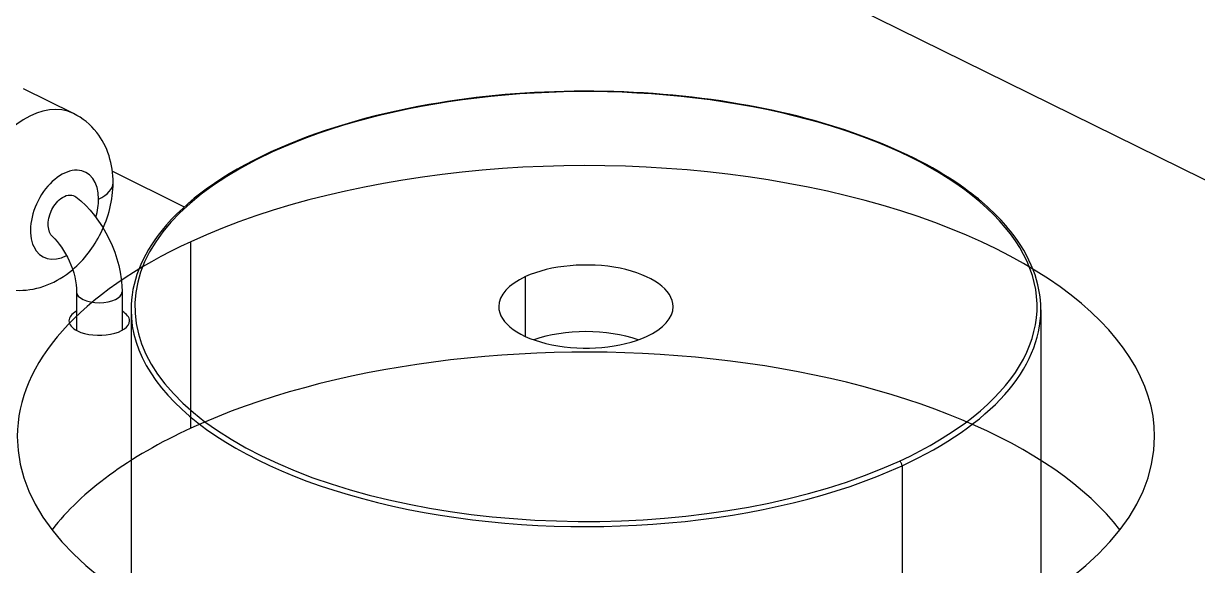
# Model space of a CAD drawing. Header units: millimetres. Extents: x -72 to 43, y -70 to 80.
# Drawn here: x -36.89 to -21.41, y -12.45 to -5.3 of the extents above; entities that cross this region are included whole.
import ezdxf

# ---------------------------------------------------------------- set-up
doc = ezdxf.new("R2010")
doc.units = ezdxf.units.MM
doc.layers.add('Sketch064', color=7, linetype='CONTINUOUS')
doc.layers.add('Sketch065', color=7, linetype='CONTINUOUS')

msp = doc.modelspace()

# ---------------------------------------------------------------- linework, layer by layer
at = {"layer": 'Sketch064'}
for p, q in [((-12.214, -11.848), (-31.166, -2.499)), ((-34.683, -10.638), (-34.683, -8.176))]:
    msp.add_line(p, q, dxfattribs=at)
for centre, start_param, end_param in [((-29.472, -10.747), 0, 2.338983), ((-29.472, -10.747), 2.338983, 3.141593), ((-29.472, -13.208), 0.351556, 2.338983), ((-29.472, -13.208), 2.338983, 2.790037), ((-29.472, -10.747), 3.141593, 0)]:
    msp.add_ellipse(centre, major_axis=(7.5, 0), ratio=0.476557, start_param=start_param, end_param=end_param, dxfattribs=at)
at = {"layer": 'Sketch065'}
for p, q in [((-36.23, -6.486), (-36.891, -6.16)), ((-35.718, -7.248), (-34.769, -7.716)), ((-30.271, -9.426), (-30.271, -8.638)), ((-36.191, -8.838), (-36.191, -9.347)), ((-35.591, -8.838), (-35.591, -9.347)), ((-35.472, -9.076), (-35.472, -17.34)), ((-23.472, -9.076), (-23.472, -15.953)), ((-25.303, -11.133), (-25.303, -15.268))]:
    msp.add_line(p, q, dxfattribs=at)
for centre, major_axis, ratio, start_param, end_param in [((-29.472, -9.032), (-5.95, 0), 0.476557, 2.338983, 5.480576), ((-36.783, -7.607), (-0.553, -1.121), 0.632255, 3.141593, 0), ((-29.472, -9.032), (-5.95, 0), 0.476557, 5.480576, 2.338983), ((-33.606, -7.037), (-0.0209, 0.0454), 0.610857, 0, 0.649543), ((-33.606, -7.037), (-0.0209, 0.0454), 0.610857, 5.637293, 0), ((-36.349, -7.821), (-0.276, -0.561), 0.632255, 2.233313, 0.720606), ((-36.334, -7.4), (-0.625, 0), 0.476557, 2.338983, 3.141593), ((-36.349, -7.821), (-0.276, -0.561), 0.632255, 1.820813, 2.233313), ((-29.472, -9.032), (1.15, 0), 0.476557, 0, 2.338983), ((-29.472, -9.032), (1.15, 0), 0.476557, 2.338983, 3.141593), ((-35.891, -8.838), (0.3, 0), 0.476557, 3.141593, 0), ((-35.891, -9.221), (-0.4, 0), 0.476557, 5.560451, 0), ((-35.891, -9.221), (-0.4, 0), 0.476557, 3.141593, 3.864327), ((-29.472, -9.076), (-6, 0), 0.476557, 0, 2.338983), ((-29.472, -9.032), (1.15, 0), 0.476557, 3.141593, 5.480576), ((-29.472, -9.032), (1.15, 0), 0.476557, 5.480576, 0), ((-29.472, -9.076), (-6, 0), 0.476557, 2.338983, 3.141593), ((-35.891, -9.221), (-0.4, 0), 0.476557, 0, 0.768187), ((-35.891, -9.221), (-0.4, 0), 0.476557, 0.768187, 3.141593), ((-29.472, -9.911), (1.15, 0), 0.476557, 0.930767, 2.210826), ((-25.338, -11.115), (0.0209, -0.0454), 0.610857, 0.924904, 2.495701)]:
    msp.add_ellipse(centre, major_axis=major_axis, ratio=ratio, start_param=start_param, end_param=end_param, dxfattribs=at)
for points, knots in [([(-23.472, -9.076), (-23.472, -8.724), (-23.606, -8.37), (-23.872, -8.037), (-24.028, -7.841), (-24.228, -7.655), (-24.47, -7.479), (-25.173, -6.966), (-26.234, -6.566), (-27.445, -6.36), (-28.758, -6.132), (-30.237, -6.135), (-31.545, -6.368), (-32.32, -6.504), (-33.034, -6.718), (-33.627, -6.992)], [0, 0, 0, 0, 0.100301, 0.100301, 0.100301, 0.200602, 0.200602, 0.200602, 0.493746, 0.493746, 0.493746, 0.811794, 0.811794, 0.811794, 1, 1, 1, 1]), ([(-35.709, -7.4), (-35.708, -7.155), (-35.781, -6.916), (-35.924, -6.735), (-36.008, -6.628), (-36.11, -6.545), (-36.23, -6.486)], [0, 0, 0, 0, 0.633037, 0.633037, 0.633037, 1, 1, 1, 1]), ([(-33.627, -6.992), (-34.257, -7.281), (-34.75, -7.638), (-35.063, -8.025), (-35.335, -8.362), (-35.472, -8.72), (-35.472, -9.076)], [0, 0, 0, 0, 0.53503, 0.53503, 0.53503, 1, 1, 1, 1]), ([(-37.336, -8.728), (-37.215, -8.787), (-37.085, -8.818), (-36.947, -8.819), (-36.698, -8.821), (-36.447, -8.718), (-36.245, -8.546), (-36.091, -8.416), (-35.963, -8.248), (-35.871, -8.062), (-35.767, -7.854), (-35.709, -7.624), (-35.709, -7.4)], [0, 0, 0, 0, 0.191165, 0.191165, 0.191165, 0.542261, 0.542261, 0.542261, 0.808835, 0.808835, 0.808835, 1, 1, 1, 1]), ([(-37.336, -8.728), (-37.215, -8.787), (-37.085, -8.818), (-36.947, -8.819), (-36.698, -8.821), (-36.447, -8.718), (-36.245, -8.546), (-36.091, -8.416), (-35.963, -8.248), (-35.871, -8.062), (-35.767, -7.854), (-35.709, -7.624), (-35.709, -7.4)], [0, 0, 0, 0, 0.191165, 0.191165, 0.191165, 0.542261, 0.542261, 0.542261, 0.808835, 0.808835, 0.808835, 1, 1, 1, 1]), ([(-36.508, -8.11), (-36.571, -8.052), (-36.592, -7.909), (-36.516, -7.753), (-36.484, -7.69), (-36.434, -7.629), (-36.377, -7.593), (-36.308, -7.55), (-36.24, -7.552), (-36.198, -7.586)], [0.1348588, 0.1348588, 0.1348588, 0.1348588, 0.3798466, 0.3798466, 0.3798466, 0.4835404, 0.4835404, 0.4835404, 0.6048785, 0.6048785, 0.6048785, 0.6048785]), ([(-36.508, -8.11), (-36.428, -8.186), (-36.346, -8.3), (-36.288, -8.427), (-36.223, -8.568), (-36.19, -8.722), (-36.191, -8.838)], [0, 0, 0, 0, 0.471145, 0.471145, 0.471145, 1, 1, 1, 1])]:
    msp.add_open_spline(points, degree=3, knots=knots, dxfattribs=at)
msp.add_open_spline([(-36.198, -7.586), (-35.844, -7.853), (-35.585, -8.387), (-35.591, -8.838)], degree=3, dxfattribs=at)

doc.saveas('drawing.dxf')
